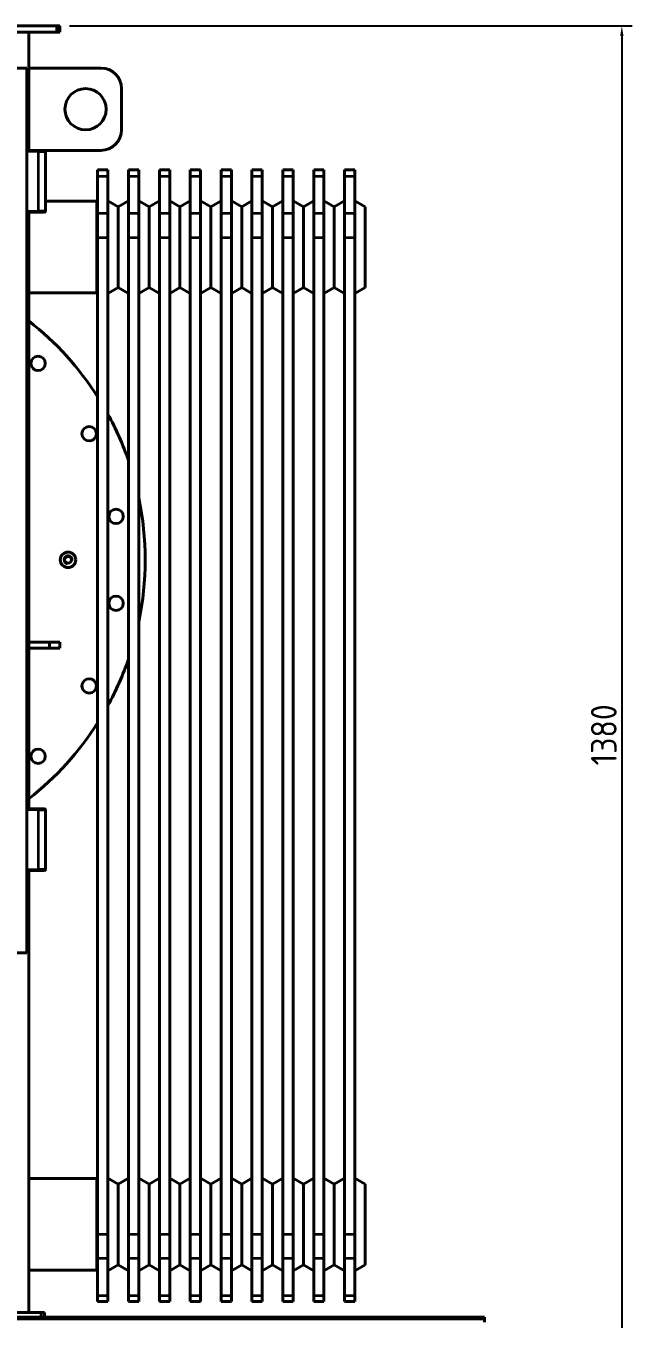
# Model space of a CAD drawing. Header units: millimetres. Extents: x 0 to 5945, y 0 to 4205.
# Drawn here: x 4171 to 4760, y 766 to 2023 of the extents above; entities that cross this region are included whole.
import ezdxf

# ---------------------------------------------------------------- set-up
doc = ezdxf.new("R2010")
doc.units = ezdxf.units.MM
doc.header["$LTSCALE"] = 5
for name, color, linetype, lineweight in [('가시적인 것(ISO)', 3, 'Continuous', 40), ('가시적인 좁은 것(ISO)', 3, 'Continuous', 35), ('치수(ISO)', 2, 'Continuous', 25)]:
    doc.layers.add(name, color=color, linetype=linetype, lineweight=lineweight)
doc.styles.add('치수 텍스트_PSTEK_POSCO', font='isocp.shx')
doc.dimstyles.new('치수_PSTEK_POSCO', dxfattribs={"dimscale": 5, "dimtxt": 5, "dimasz": 2, "dimexe": 2, "dimexo": 2.5, "dimgap": 1, "dimtad": 1, "dimrnd": 1e-08, "dimdsep": 46, "dimtxsty": '치수 텍스트_PSTEK_POSCO', "dimcen": 0.09, "dimdle": 10, "dimclrd": 7, "dimclre": 7, "dimclrt": 2, "dimadec": 1, "dimazin": 2, "dimtfac": 1, "dimtmove": 0, "dimatfit": 3, "dimfxl": 0, "dimtolj": 1, "dimlwd": -1, "dimlwe": -1, "dimarcsym": 0})

# ---------------------------------------------------------------- blocks, each defined once
blk = doc.blocks.new('*D39')
at = {"layer": 'Defpoints', "color": 0, "transparency": 16777216}
for p in [(4200.7, 2022.9), (4616.7, 642.9), (4750, 642.9)]:
    blk.add_point(p, dxfattribs=at)
at = {"layer": '치수(ISO)', "color": 7, "transparency": 16777216}
for p, q in [((4213.2, 2022.9), (4760, 2022.9)), ((4750, 2012.9), (4750, 652.9)), ((4629.2, 642.9), (4760, 642.9))]:
    blk.add_line(p, q, dxfattribs=at)
for points in [[(4748.4, 2012.9), (4751.7, 2012.9), (4750, 2022.9)], [(4748.4, 652.9), (4751.7, 652.9), (4750, 642.9)]]:
    blk.add_solid(points, dxfattribs=at)
at = {"layer": '치수(ISO)', "color": 2, "transparency": 16777216, "insert": (4732.5, 1304.1), "char_height": 25, "attachment_point": 4, "rotation": 90, "style": '치수 텍스트_PSTEK_POSCO'}
blk.add_mtext('\\A1;1380', dxfattribs=at)

msp = doc.modelspace()

# ---------------------------------------------------------------- linework, layer by layer
at = {"layer": '가시적인 것(ISO)'}
for p, q in [((4200.661, 2022.896), (3782.661, 2022.896)), ((3782.661, 2016.896), (4200.661, 2016.896)), ((4173.661, 1901.896), (4173.661, 2016.896)), ((4203.661, 2022.896), (4200.661, 2022.896)), ((4200.661, 2022.896), (4200.661, 2016.896)), ((4200.661, 2016.896), (4203.661, 2016.896)), ((4203.661, 2016.896), (4203.661, 2022.896)), ((3811.661, 1981.896), (4171.661, 1981.896)), ((4171.661, 1121.896), (4171.661, 1981.896)), ((4173.661, 1981.896), (4243.661, 1981.896)), ((4263.661, 1961.896), (4263.661, 1921.896)), ((4171.661, 1901.896), (4182.661, 1901.896)), ((4182.661, 1901.896), (4188.661, 1901.896)), ((4188.661, 1901.896), (4243.661, 1901.896)), ((4189.661, 1900.896), (4189.661, 1842.896)), ((4240.461, 1882.896), (4240.461, 1876.865)), ((4250.461, 1882.896), (4240.461, 1882.896)), ((4240.461, 1840.705), (4240.461, 1876.865)), ((4250.461, 1876.865), (4250.461, 1882.896)), ((4250.461, 1876.865), (4250.461, 1840.705)), ((4270.461, 1882.896), (4270.461, 1876.865)), ((4280.461, 1882.896), (4270.461, 1882.896)), ((4270.461, 1840.705), (4270.461, 1876.865)), ((4280.461, 1876.865), (4280.461, 1882.896)), ((4280.461, 1876.865), (4280.461, 1840.705)), ((4300.461, 1882.896), (4300.461, 1876.865)), ((4310.461, 1882.896), (4300.461, 1882.896)), ((4300.461, 1840.705), (4300.461, 1876.865)), ((4310.461, 1876.865), (4310.461, 1882.896)), ((4310.461, 1876.865), (4310.461, 1840.705)), ((4330.461, 1882.896), (4330.461, 1876.865)), ((4340.461, 1882.896), (4330.461, 1882.896)), ((4330.461, 1840.705), (4330.461, 1876.865)), ((4340.461, 1876.865), (4340.461, 1882.896)), ((4340.461, 1876.865), (4340.461, 1840.705)), ((4360.461, 1882.896), (4360.461, 1876.865)), ((4370.461, 1882.896), (4360.461, 1882.896)), ((4360.461, 1840.705), (4360.461, 1876.865)), ((4370.461, 1876.865), (4370.461, 1882.896)), ((4370.461, 1876.865), (4370.461, 1840.705)), ((4390.461, 1882.896), (4390.461, 1876.865)), ((4400.461, 1882.896), (4390.461, 1882.896)), ((4390.461, 1840.705), (4390.461, 1876.865)), ((4400.461, 1876.865), (4400.461, 1882.896)), ((4400.461, 1876.865), (4400.461, 1840.705)), ((4420.461, 1882.896), (4420.461, 1876.865)), ((4430.461, 1882.896), (4420.461, 1882.896)), ((4420.461, 1840.705), (4420.461, 1876.865)), ((4430.461, 1876.865), (4430.461, 1882.896)), ((4430.461, 1876.865), (4430.461, 1840.705)), ((4450.461, 1882.896), (4450.461, 1876.865)), ((4460.461, 1882.896), (4450.461, 1882.896)), ((4450.461, 1840.705), (4450.461, 1876.865)), ((4460.461, 1876.865), (4460.461, 1882.896)), ((4460.461, 1876.865), (4460.461, 1840.705)), ((4480.461, 1882.896), (4480.461, 1876.865)), ((4490.461, 1882.896), (4480.461, 1882.896)), ((4480.461, 1840.705), (4480.461, 1876.865)), ((4490.461, 1876.865), (4490.461, 1882.896)), ((4490.461, 1876.865), (4490.461, 1840.705)), ((4239.681, 1852.446), (4189.661, 1852.446)), ((4239.681, 1852.446), (4240.461, 1852.896)), ((4239.681, 1763.346), (4239.681, 1852.446)), ((4260.461, 1847.122), (4250.461, 1852.896)), ((4260.461, 1847.122), (4270.461, 1852.896)), ((4290.461, 1847.122), (4280.461, 1852.896)), ((4290.461, 1847.122), (4300.461, 1852.896)), ((4320.461, 1847.122), (4310.461, 1852.896)), ((4320.461, 1847.122), (4330.461, 1852.896)), ((4350.461, 1847.122), (4340.461, 1852.896)), ((4350.461, 1847.122), (4360.461, 1852.896)), ((4380.461, 1847.122), (4370.461, 1852.896)), ((4380.461, 1847.122), (4390.461, 1852.896)), ((4410.461, 1847.122), (4400.461, 1852.896)), ((4410.461, 1847.122), (4420.461, 1852.896)), ((4440.461, 1847.122), (4430.461, 1852.896)), ((4440.461, 1847.122), (4450.461, 1852.896)), ((4470.461, 1847.122), (4460.461, 1852.896)), ((4470.461, 1847.122), (4480.461, 1852.896)), ((4500.461, 1847.122), (4490.461, 1852.896)), ((4182.661, 1841.896), (4171.661, 1841.896)), ((4173.661, 1261.896), (4173.661, 1841.896)), ((4188.661, 1841.896), (4182.661, 1841.896)), ((4240.461, 1840.705), (4240.461, 1817.213)), ((4250.461, 1817.213), (4250.461, 1840.705)), ((4260.461, 1768.669), (4260.461, 1847.122)), ((4270.461, 1840.705), (4270.461, 1817.213)), ((4280.461, 1817.213), (4280.461, 1840.705)), ((4290.461, 1768.669), (4290.461, 1847.122)), ((4300.461, 1840.705), (4300.461, 1817.213)), ((4310.461, 1817.213), (4310.461, 1840.705)), ((4320.461, 1768.669), (4320.461, 1847.122)), ((4330.461, 1840.705), (4330.461, 1817.213)), ((4340.461, 1817.213), (4340.461, 1840.705)), ((4350.461, 1768.669), (4350.461, 1847.122)), ((4360.461, 1840.705), (4360.461, 1817.213)), ((4370.461, 1817.213), (4370.461, 1840.705)), ((4380.461, 1768.669), (4380.461, 1847.122)), ((4390.461, 1840.705), (4390.461, 1817.213)), ((4400.461, 1817.213), (4400.461, 1840.705)), ((4410.461, 1768.669), (4410.461, 1847.122)), ((4420.461, 1840.705), (4420.461, 1817.213)), ((4430.461, 1817.213), (4430.461, 1840.705)), ((4440.461, 1768.669), (4440.461, 1847.122)), ((4450.461, 1840.705), (4450.461, 1817.213)), ((4460.461, 1817.213), (4460.461, 1840.705)), ((4470.461, 1768.669), (4470.461, 1847.122)), ((4480.461, 1840.705), (4480.461, 1817.213)), ((4490.461, 1817.213), (4490.461, 1840.705)), ((4500.461, 1768.669), (4500.461, 1847.122)), ((4240.461, 848.579), (4240.461, 1817.213)), ((4250.461, 1817.213), (4250.461, 848.579)), ((4270.461, 848.579), (4270.461, 1817.213)), ((4280.461, 1817.213), (4280.461, 848.579)), ((4300.461, 848.579), (4300.461, 1817.213)), ((4310.461, 1817.213), (4310.461, 848.579)), ((4330.461, 848.579), (4330.461, 1817.213)), ((4340.461, 1817.213), (4340.461, 848.579)), ((4360.461, 848.579), (4360.461, 1817.213)), ((4370.461, 1817.213), (4370.461, 848.579)), ((4390.461, 848.579), (4390.461, 1817.213)), ((4400.461, 1817.213), (4400.461, 848.579)), ((4420.461, 848.579), (4420.461, 1817.213)), ((4430.461, 1817.213), (4430.461, 848.579)), ((4450.461, 848.579), (4450.461, 1817.213)), ((4460.461, 1817.213), (4460.461, 848.579)), ((4480.461, 848.579), (4480.461, 1817.213)), ((4490.461, 1817.213), (4490.461, 848.579)), ((4239.681, 1763.346), (4173.661, 1763.346)), ((4239.681, 1763.346), (4240.461, 1762.896)), ((4260.461, 1768.669), (4250.461, 1762.896)), ((4260.461, 1768.669), (4270.461, 1762.896)), ((4290.461, 1768.669), (4280.461, 1762.896)), ((4290.461, 1768.669), (4300.461, 1762.896)), ((4320.461, 1768.669), (4310.461, 1762.896)), ((4320.461, 1768.669), (4330.461, 1762.896)), ((4350.461, 1768.669), (4340.461, 1762.896)), ((4350.461, 1768.669), (4360.461, 1762.896)), ((4380.461, 1768.669), (4370.461, 1762.896)), ((4380.461, 1768.669), (4390.461, 1762.896)), ((4410.461, 1768.669), (4400.461, 1762.896)), ((4410.461, 1768.669), (4420.461, 1762.896)), ((4440.461, 1768.669), (4430.461, 1762.896)), ((4440.461, 1768.669), (4450.461, 1762.896)), ((4470.461, 1768.669), (4460.461, 1762.896)), ((4470.461, 1768.669), (4480.461, 1762.896)), ((4500.461, 1768.669), (4490.461, 1762.896)), ((4173.661, 1423.896), (4193.661, 1423.896)), ((4173.661, 1417.896), (4173.661, 1423.896)), ((4203.661, 1423.896), (4193.661, 1423.896)), ((4193.661, 1423.896), (4193.661, 1417.896)), ((4203.661, 1417.896), (4203.661, 1423.896)), ((4173.661, 1417.896), (4193.661, 1417.896)), ((4193.661, 1417.896), (4203.661, 1417.896)), ((4171.661, 1261.896), (4182.661, 1261.896)), ((4182.661, 1261.896), (4188.661, 1261.896)), ((4189.661, 1260.896), (4189.661, 1202.896)), ((4182.661, 1201.896), (4171.661, 1201.896)), ((4173.661, 772.396), (4173.661, 1201.896)), ((4188.661, 1201.896), (4182.661, 1201.896)), ((4171.661, 1121.896), (3811.661, 1121.896)), ((4239.681, 902.446), (4173.661, 902.446)), ((4239.681, 902.446), (4240.461, 902.896)), ((4239.681, 813.346), (4239.681, 902.446)), ((4260.461, 897.122), (4250.461, 902.896)), ((4260.461, 897.122), (4270.461, 902.896)), ((4260.461, 818.669), (4260.461, 897.122)), ((4290.461, 897.122), (4280.461, 902.896)), ((4290.461, 897.122), (4300.461, 902.896)), ((4290.461, 818.669), (4290.461, 897.122)), ((4320.461, 897.122), (4310.461, 902.896)), ((4320.461, 897.122), (4330.461, 902.896)), ((4320.461, 818.669), (4320.461, 897.122)), ((4350.461, 897.122), (4340.461, 902.896)), ((4350.461, 897.122), (4360.461, 902.896)), ((4350.461, 818.669), (4350.461, 897.122)), ((4380.461, 897.122), (4370.461, 902.896)), ((4380.461, 897.122), (4390.461, 902.896)), ((4380.461, 818.669), (4380.461, 897.122)), ((4410.461, 897.122), (4400.461, 902.896)), ((4410.461, 897.122), (4420.461, 902.896)), ((4410.461, 818.669), (4410.461, 897.122)), ((4440.461, 897.122), (4430.461, 902.896)), ((4440.461, 897.122), (4450.461, 902.896)), ((4440.461, 818.669), (4440.461, 897.122)), ((4470.461, 897.122), (4460.461, 902.896)), ((4470.461, 897.122), (4480.461, 902.896)), ((4470.461, 818.669), (4470.461, 897.122)), ((4500.461, 897.122), (4490.461, 902.896)), ((4500.461, 818.669), (4500.461, 897.122)), ((4240.461, 848.579), (4240.461, 825.086)), ((4250.461, 825.086), (4250.461, 848.579)), ((4270.461, 848.579), (4270.461, 825.086)), ((4280.461, 825.086), (4280.461, 848.579)), ((4300.461, 848.579), (4300.461, 825.086)), ((4310.461, 825.086), (4310.461, 848.579)), ((4330.461, 848.579), (4330.461, 825.086)), ((4340.461, 825.086), (4340.461, 848.579)), ((4360.461, 848.579), (4360.461, 825.086)), ((4370.461, 825.086), (4370.461, 848.579)), ((4390.461, 848.579), (4390.461, 825.086)), ((4400.461, 825.086), (4400.461, 848.579)), ((4420.461, 848.579), (4420.461, 825.086)), ((4430.461, 825.086), (4430.461, 848.579)), ((4450.461, 848.579), (4450.461, 825.086)), ((4460.461, 825.086), (4460.461, 848.579)), ((4480.461, 848.579), (4480.461, 825.086)), ((4490.461, 825.086), (4490.461, 848.579)), ((4240.461, 788.927), (4240.461, 825.086)), ((4250.461, 825.086), (4250.461, 788.927)), ((4260.461, 818.669), (4250.461, 812.896)), ((4260.461, 818.669), (4270.461, 812.896)), ((4270.461, 788.927), (4270.461, 825.086)), ((4280.461, 825.086), (4280.461, 788.927)), ((4290.461, 818.669), (4280.461, 812.896)), ((4290.461, 818.669), (4300.461, 812.896)), ((4300.461, 788.927), (4300.461, 825.086)), ((4310.461, 825.086), (4310.461, 788.927)), ((4320.461, 818.669), (4310.461, 812.896)), ((4320.461, 818.669), (4330.461, 812.896)), ((4330.461, 788.927), (4330.461, 825.086)), ((4340.461, 825.086), (4340.461, 788.927)), ((4350.461, 818.669), (4340.461, 812.896)), ((4350.461, 818.669), (4360.461, 812.896)), ((4360.461, 788.927), (4360.461, 825.086)), ((4370.461, 825.086), (4370.461, 788.927)), ((4380.461, 818.669), (4370.461, 812.896)), ((4380.461, 818.669), (4390.461, 812.896)), ((4390.461, 788.927), (4390.461, 825.086)), ((4400.461, 825.086), (4400.461, 788.927)), ((4410.461, 818.669), (4400.461, 812.896)), ((4410.461, 818.669), (4420.461, 812.896)), ((4420.461, 788.927), (4420.461, 825.086)), ((4430.461, 825.086), (4430.461, 788.927)), ((4440.461, 818.669), (4430.461, 812.896)), ((4440.461, 818.669), (4450.461, 812.896)), ((4450.461, 788.927), (4450.461, 825.086)), ((4460.461, 825.086), (4460.461, 788.927)), ((4470.461, 818.669), (4460.461, 812.896)), ((4470.461, 818.669), (4480.461, 812.896)), ((4480.461, 788.927), (4480.461, 825.086)), ((4490.461, 825.086), (4490.461, 788.927)), ((4500.461, 818.669), (4490.461, 812.896)), ((4239.681, 813.346), (4173.661, 813.346)), ((4239.681, 813.346), (4240.461, 812.896)), ((4240.461, 788.927), (4240.461, 782.896)), ((4250.461, 782.896), (4240.461, 782.896)), ((4250.461, 782.896), (4250.461, 788.927)), ((4270.461, 788.927), (4270.461, 782.896)), ((4280.461, 782.896), (4270.461, 782.896)), ((4280.461, 782.896), (4280.461, 788.927)), ((4300.461, 788.927), (4300.461, 782.896)), ((4310.461, 782.896), (4300.461, 782.896)), ((4310.461, 782.896), (4310.461, 788.927)), ((4330.461, 788.927), (4330.461, 782.896)), ((4340.461, 782.896), (4330.461, 782.896)), ((4340.461, 782.896), (4340.461, 788.927)), ((4360.461, 788.927), (4360.461, 782.896)), ((4370.461, 782.896), (4360.461, 782.896)), ((4370.461, 782.896), (4370.461, 788.927)), ((4390.461, 788.927), (4390.461, 782.896)), ((4400.461, 782.896), (4390.461, 782.896)), ((4400.461, 782.896), (4400.461, 788.927)), ((4420.461, 788.927), (4420.461, 782.896)), ((4430.461, 782.896), (4420.461, 782.896)), ((4430.461, 782.896), (4430.461, 788.927)), ((4450.461, 788.927), (4450.461, 782.896)), ((4460.461, 782.896), (4450.461, 782.896)), ((4460.461, 782.896), (4460.461, 788.927)), ((4480.461, 788.927), (4480.461, 782.896)), ((4490.461, 782.896), (4480.461, 782.896)), ((4490.461, 782.896), (4490.461, 788.927)), ((4185.661, 772.396), (3797.661, 772.396)), ((3797.661, 767.896), (4185.661, 767.896)), ((4188.661, 772.396), (4185.661, 772.396)), ((4185.661, 772.396), (4185.661, 767.896)), ((4185.661, 767.896), (4188.661, 767.896)), ((4188.661, 767.896), (4188.661, 772.396)), ((4616.661, 767.896), (4188.661, 767.896)), ((4616.661, 767.896), (4616.661, 765.896)), ((4616.661, 762.903), (4616.661, 765.896))]:
    msp.add_line(p, q, dxfattribs=at)
for centre, radius in [((4228.661, 1941.896), 20), ((4182.58, 1694.815), 7), ((4232.233, 1626.473), 7), ((4258.337, 1546.133), 7), ((4211.661, 1503.896), 7.5), ((4211.661, 1503.896), 3.324), ((4258.337, 1461.659), 7), ((4232.233, 1381.318), 7), ((4182.58, 1312.977), 7)]:
    msp.add_circle(centre, radius, dxfattribs=at)
for centre, radius, start, end in [((4243.661, 1961.896), 20, 0, 90), ((4243.661, 1921.896), 20, 270, 0), ((4188.661, 1900.896), 1, 0, 90), ((4188.661, 1842.896), 1, 270, 0), ((3991.661, 1503.896), 295, 32.500172, 51.906314), ((3991.661, 1503.896), 295, 19.076201, 28.683057), ((3991.661, 1503.896), 295, 348.23245, 11.76755), ((3991.661, 1503.896), 295, 331.316943, 340.923799), ((3991.661, 1503.896), 295, 308.093686, 327.499828), ((4188.661, 1260.896), 1, 0, 90), ((4188.661, 1202.896), 1, 270, 0)]:
    msp.add_arc(centre, radius, start, end, dxfattribs=at)
at = {"layer": '가시적인 좁은 것(ISO)'}
for p, q in [((4182.661, 1900.896), (4171.661, 1900.896)), ((4182.661, 1900.896), (4182.661, 1901.896)), ((4182.661, 1900.896), (4189.661, 1900.896)), ((4182.661, 1900.896), (4182.661, 1842.896)), ((4240.461, 1876.865), (4250.461, 1876.865)), ((4270.461, 1876.865), (4280.461, 1876.865)), ((4300.461, 1876.865), (4310.461, 1876.865)), ((4330.461, 1876.865), (4340.461, 1876.865)), ((4360.461, 1876.865), (4370.461, 1876.865)), ((4390.461, 1876.865), (4400.461, 1876.865)), ((4420.461, 1876.865), (4430.461, 1876.865)), ((4450.461, 1876.865), (4460.461, 1876.865)), ((4480.461, 1876.865), (4490.461, 1876.865)), ((4171.661, 1842.896), (4182.661, 1842.896)), ((4182.661, 1841.896), (4182.661, 1842.896)), ((4189.661, 1842.896), (4182.661, 1842.896)), ((4240.461, 1840.705), (4250.461, 1840.705)), ((4270.461, 1840.705), (4280.461, 1840.705)), ((4300.461, 1840.705), (4310.461, 1840.705)), ((4330.461, 1840.705), (4340.461, 1840.705)), ((4360.461, 1840.705), (4370.461, 1840.705)), ((4390.461, 1840.705), (4400.461, 1840.705)), ((4420.461, 1840.705), (4430.461, 1840.705)), ((4450.461, 1840.705), (4460.461, 1840.705)), ((4480.461, 1840.705), (4490.461, 1840.705)), ((4240.461, 1817.213), (4250.461, 1817.213)), ((4270.461, 1817.213), (4280.461, 1817.213)), ((4300.461, 1817.213), (4310.461, 1817.213)), ((4330.461, 1817.213), (4340.461, 1817.213)), ((4360.461, 1817.213), (4370.461, 1817.213)), ((4390.461, 1817.213), (4400.461, 1817.213)), ((4420.461, 1817.213), (4430.461, 1817.213)), ((4450.461, 1817.213), (4460.461, 1817.213)), ((4480.461, 1817.213), (4490.461, 1817.213)), ((4182.661, 1260.896), (4171.661, 1260.896)), ((4182.661, 1260.896), (4182.661, 1261.896)), ((4182.661, 1260.896), (4189.661, 1260.896)), ((4182.661, 1260.896), (4182.661, 1202.896)), ((4171.661, 1202.896), (4182.661, 1202.896)), ((4182.661, 1201.896), (4182.661, 1202.896)), ((4189.661, 1202.896), (4182.661, 1202.896)), ((4240.461, 848.579), (4250.461, 848.579)), ((4270.461, 848.579), (4280.461, 848.579)), ((4300.461, 848.579), (4310.461, 848.579)), ((4330.461, 848.579), (4340.461, 848.579)), ((4360.461, 848.579), (4370.461, 848.579)), ((4390.461, 848.579), (4400.461, 848.579)), ((4420.461, 848.579), (4430.461, 848.579)), ((4450.461, 848.579), (4460.461, 848.579)), ((4480.461, 848.579), (4490.461, 848.579)), ((4240.461, 825.086), (4250.461, 825.086)), ((4270.461, 825.086), (4280.461, 825.086)), ((4300.461, 825.086), (4310.461, 825.086)), ((4330.461, 825.086), (4340.461, 825.086)), ((4360.461, 825.086), (4370.461, 825.086)), ((4390.461, 825.086), (4400.461, 825.086)), ((4420.461, 825.086), (4430.461, 825.086)), ((4450.461, 825.086), (4460.461, 825.086)), ((4480.461, 825.086), (4490.461, 825.086)), ((4240.461, 788.927), (4250.461, 788.927)), ((4270.461, 788.927), (4280.461, 788.927)), ((4300.461, 788.927), (4310.461, 788.927)), ((4330.461, 788.927), (4340.461, 788.927)), ((4360.461, 788.927), (4370.461, 788.927)), ((4390.461, 788.927), (4400.461, 788.927)), ((4420.461, 788.927), (4430.461, 788.927)), ((4450.461, 788.927), (4460.461, 788.927)), ((4480.461, 788.927), (4490.461, 788.927)), ((4616.661, 765.896), (3366.661, 765.896))]:
    msp.add_line(p, q, dxfattribs=at)
msp.add_arc((4211.661, 1503.896), 4, 350, 260, dxfattribs=at)

# ---------------------------------------------------------------- dimensions: what is measured, and where the dimension line sits
at = {"layer": '치수(ISO)', "color": 7}
dim = msp.add_linear_dim(base=(4750.044, 642.896), p1=(4200.661, 2022.896), p2=(4616.661, 642.896), angle=90, dimstyle='치수_PSTEK_POSCO', override={"dimdec": 2, "dimtp": 0, "dimtm": 0, "dimtdec": 2, "dimtofl": 0, "dimatfit": 1}, dxfattribs=at)
dim.commit()
dim.dimension.update_dxf_attribs({"geometry": '*D39', "text_midpoint": (4750.044, 1332.896), "dimtype": 160})

doc.saveas('drawing.dxf')
